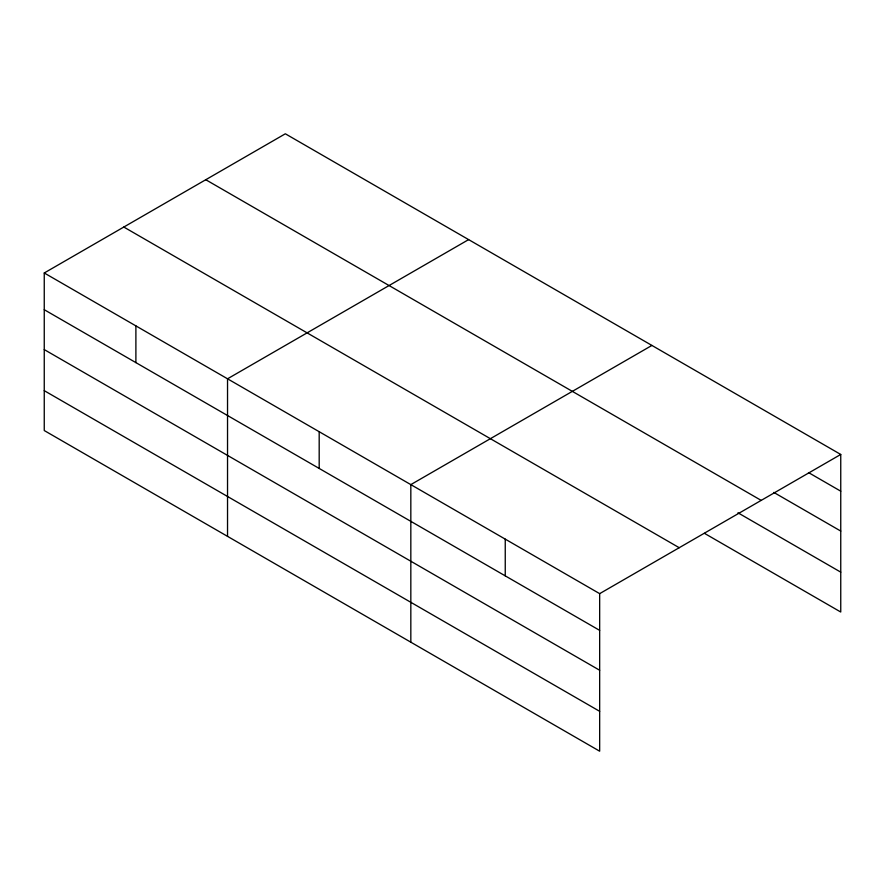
<?xml version="1.0" encoding="UTF-8"?>
<svg xmlns="http://www.w3.org/2000/svg" width="885" height="885" viewBox="0 0 885 885"><rect width="100%" height="100%" fill="white"/><g stroke="black" fill="none" stroke-linecap="round" stroke-linejoin="round"><path stroke-width="1.33" d="M599.665 670.255L599.665 593.647L44.25 272.978L44.25 430.541L599.665 751.21L599.665 670.255L44.25 349.586M704.493 533.356L840.75 612.022L840.75 454.459L285.335 133.79L44.25 272.978M468.619 239.614L227.534 378.802L227.534 536.365M651.902 345.438L410.828 484.615L410.828 642.178M599.665 593.647L840.75 454.459M808.481 472.557L840.75 491.186M773.822 492.425L840.75 531.066M205.774 179.721L761.188 500.39M737.957 512.802L840.75 572.141M123.811 227.047L679.226 547.715M44.25 309.706L599.665 630.374M44.25 390.661L599.665 711.33M505.247 539.131L505.247 575.858M319.186 431.714L319.186 468.442M135.892 325.89L135.892 362.618"/></g></svg>
